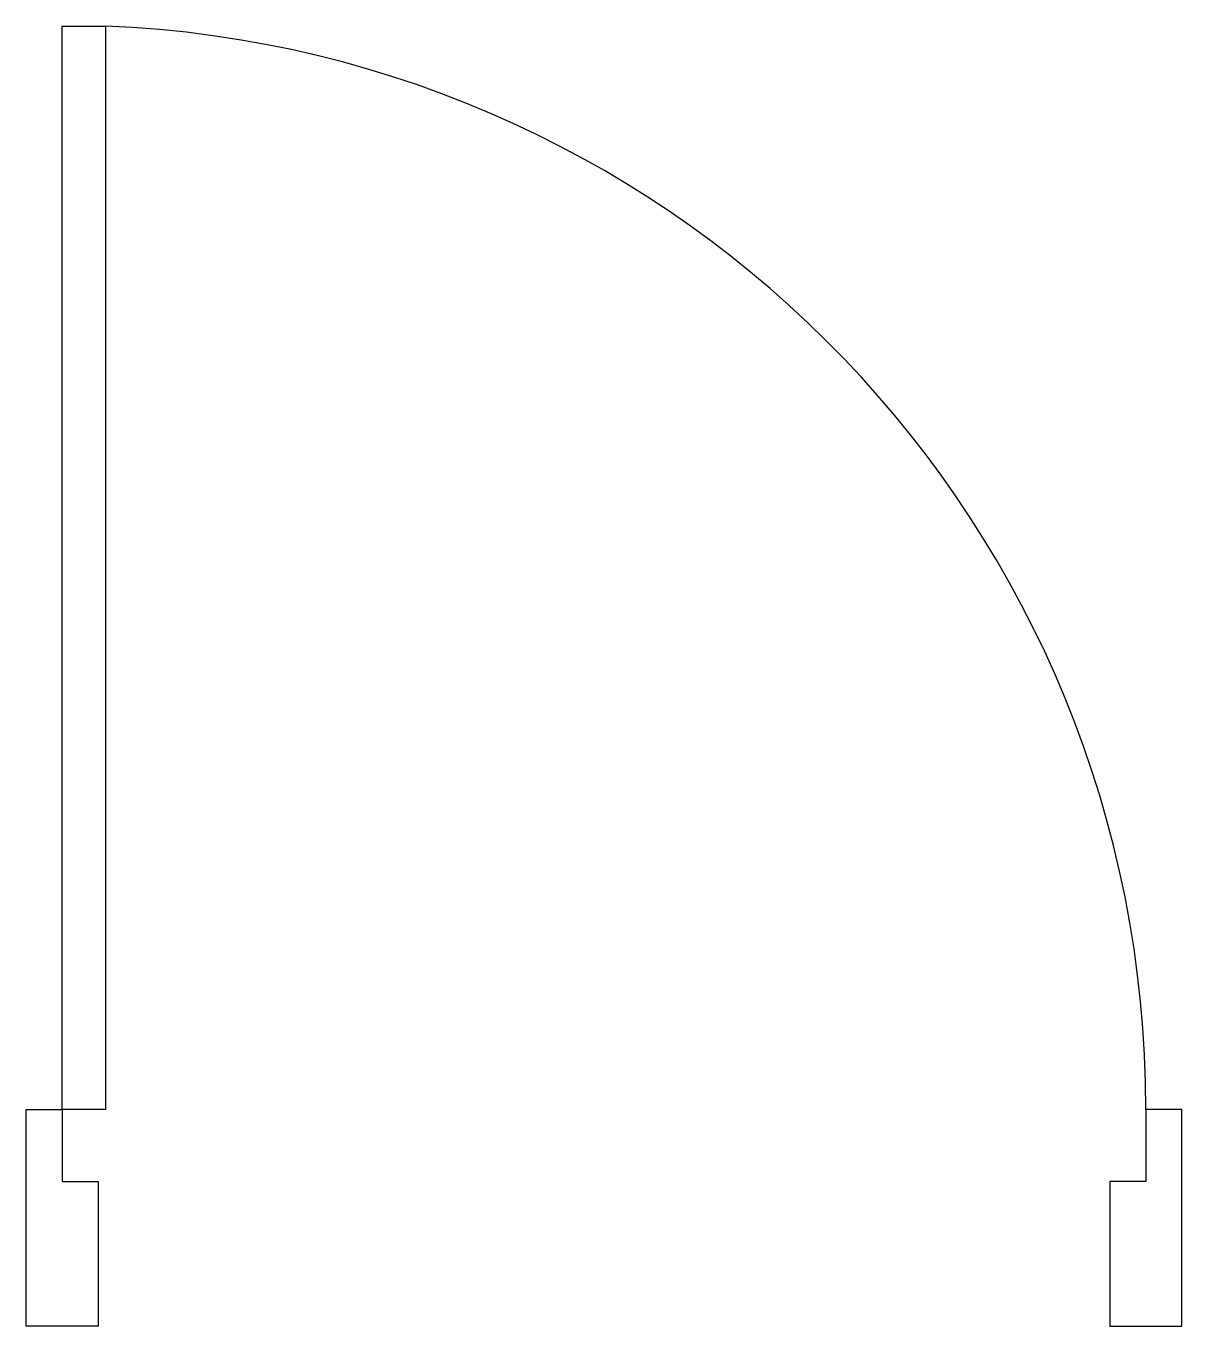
# Model space of a CAD drawing. Extents: x 4.04 to 4.84, y 4.85 to 5.75.
import ezdxf

# ---------------------------------------------------------------- set-up
doc = ezdxf.new("R2010")
doc.units = 0
doc.header["$MEASUREMENT"] = 0
doc.layers.add('GIRO', color=1, linetype='CONTINUOUS')
doc.layers.add('Porta', color=2, linetype='CONTINUOUS')

msp = doc.modelspace()

# ---------------------------------------------------------------- linework, layer by layer
at = {"layer": 'GIRO'}
msp.add_arc((4.064375, 5), 0.750625, 0, 87.661721, dxfattribs=at)
at = {"layer": 'Porta'}
for points in [[(4.065, 5), (4.065, 5.75), (4.095, 5.75), (4.095, 5)], [(4.04, 5), (4.065, 5), (4.065, 4.95), (4.09, 4.95), (4.09, 4.85), (4.04, 4.85)], [(4.84, 5), (4.815, 5), (4.815, 4.95), (4.79, 4.95), (4.79, 4.85), (4.84, 4.85)]]:
    msp.add_lwpolyline(points, close=True, dxfattribs=at)

doc.saveas('drawing.dxf')
